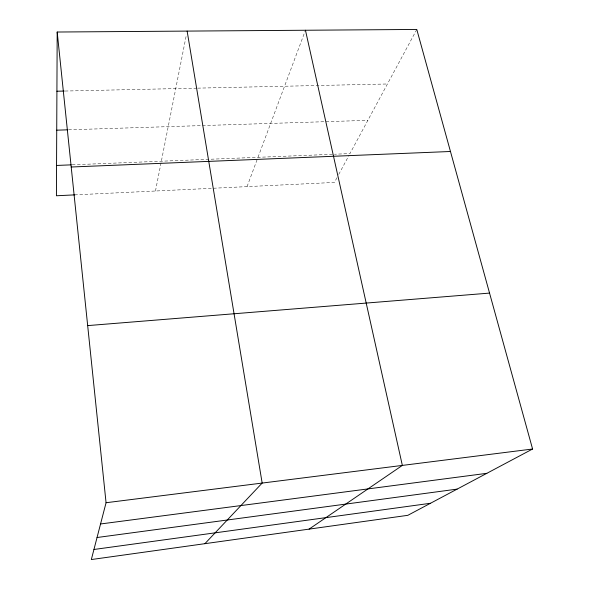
<?xml version="1.0" encoding="UTF-8"?>
<svg xmlns="http://www.w3.org/2000/svg" width="589" height="589" viewBox="0 0 589 589"><rect width="100%" height="100%" fill="white"/><g stroke="black" fill="none" stroke-linecap="round" stroke-linejoin="round"><path stroke-width="0.44" stroke-dasharray="2.94 2.21" d="M155.474 191.013L186.242 35.59M247.049 186.625L257.349 159.037M257.997 157.307L305.455 30.245M337.018 177.628L334.434 182.435L74.759 194.878M338.749 174.425L349.093 155.202M416.784 29.45L349.954 153.596L334.478 154.222M72.189 164.817L333.565 154.259M68.611 129.801L367.853 120.34M65.136 91.037L196.77 88.159M197.683 88.136L387.429 83.984"/><path stroke-width="0.88" d="M57.192 32.027L106.064 502.726L91.332 559.55L407.824 515.323L532.581 449.009L416.784 29.45L57.192 32.027L56.419 195.762L74.759 194.878M204.898 543.676L262.164 483.068L187.133 31.092M309.092 529.121L402.346 465.413L305.455 30.245M93.945 549.478L430.5 503.271M97.045 537.514L457.123 489.12M100.557 523.974L486.831 473.328M106.064 502.726L532.581 449.009M87.673 325.607L489.547 293.094M56.559 165.443L71.269 164.854M71.21 167.011L450.467 151.491M56.728 130.176L67.691 129.83M56.912 91.221L64.223 91.059"/></g></svg>
